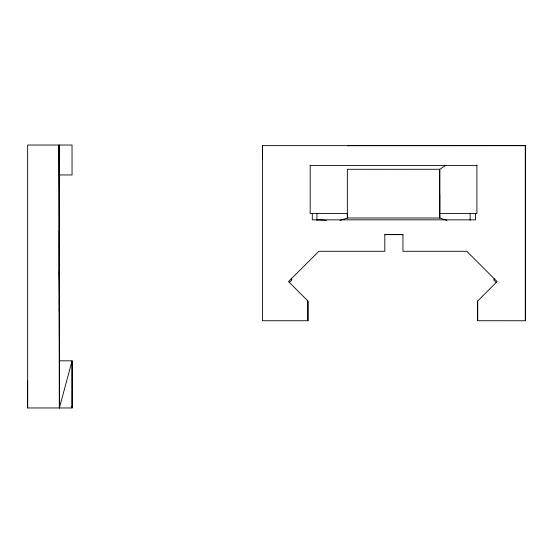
<?xml version="1.0" encoding="UTF-8"?>
<svg xmlns="http://www.w3.org/2000/svg" width="553" height="553" viewBox="0 0 553 553"><rect width="100%" height="100%" fill="white"/><g stroke="black" fill="none" stroke-linecap="round" stroke-linejoin="round"><path stroke-width="0.83" d="M59.385 360.819L72.077 360.819L72.077 407.962L27.65 407.962L27.65 381.065M59.378 247.792L59.385 181.612M59.378 347.526L59.378 346.309M59.378 338.201L59.136 145.038L59.385 407.962L72.077 360.819L72.077 407.962L71.634 406.31M59.378 235.412L59.378 234.196M262.426 159.243L262.426 145.639L525.35 145.639L525.35 320.74L477.661 320.733L477.661 301.026L497.092 281.595L466.78 251.29L402.957 251.29L402.957 234.603L384.819 234.603L384.819 251.29L318.818 251.29L288.514 281.595L307.938 301.032L307.938 320.74L262.426 320.74L262.426 145.639M446.935 220.398L439.732 218L439.732 169.287L446.292 165.112M477.661 320.74L477.661 301.032M59.337 310.261L59.365 308.325L59.365 311.609L59.219 230.663M59.378 332.049L59.378 330.604M59.365 303.673L59.371 299.035L59.378 300.376M289.371 282.459L291.936 279.894L291.078 279.03M340.15 220.398L347.353 218L439.732 218L439.732 194.518M347.353 145.66L525.35 145.639L525.35 320.74M310.178 165.444L476.907 165.444M59.344 174.962L72.049 174.955L72.035 145.038L27.65 145.038L27.65 407.962M439.732 213.493L476.907 213.493L476.907 164.822M384.819 234.61L402.957 234.645M316.938 219.838L326.408 220.35M494.244 278.753L494.527 279.03L493.663 279.894L496.228 282.459M59.371 297.569L59.378 298.461M59.378 302.297L59.365 300.507L59.385 407.962L59.136 145.038L59.385 190.674M59.254 270.721L59.385 294.631M59.33 279.092L59.385 243.258L59.385 274.565M439.732 218L439.718 169.287L347.353 169.301L347.353 218L347.353 213.493L310.178 213.493L310.178 165.271M475.483 213.493L475.483 219.838L312.293 219.838L312.293 213.493M470.147 213.493L470.147 220.384M316.938 213.493L316.938 220.384M307.938 301.026L307.938 320.733"/></g></svg>
